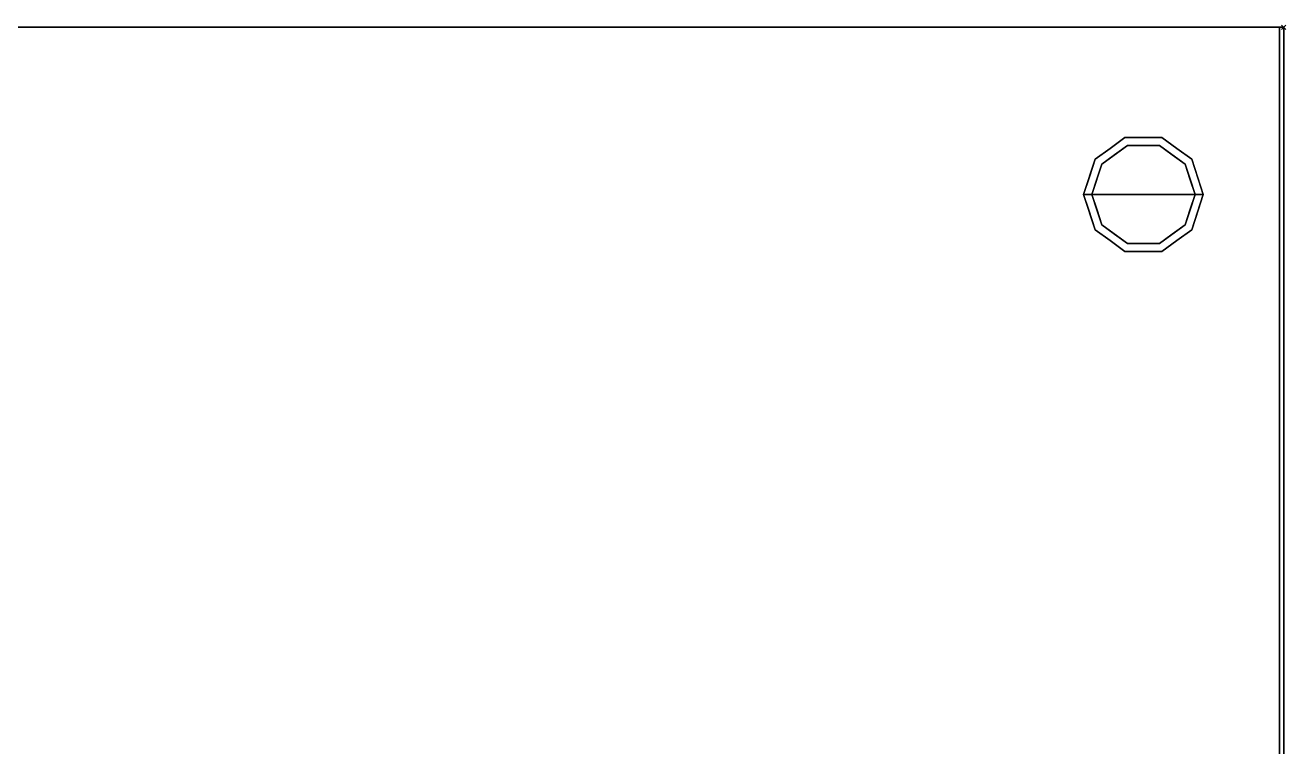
# Model space of a CAD drawing. Header units: millimetres. Extents: x -14 to 1208, y -1098 to 1.
# Drawn here: x 597 to 1208, y -349 to 1 of the extents above; entities that cross this region are included whole.
import ezdxf

# ---------------------------------------------------------------- set-up
doc = ezdxf.new("R2010")
doc.units = ezdxf.units.MM
doc.header["$PDMODE"] = 3
doc.linetypes.add('NASCOSTA', pattern=[9.525, 6.35, -3.175])
for name, color, linetype in [('IQ_200_2D', 1, 'Continuous'), ('IQ_200_3D', 1, 'Continuous'), ('IQ_204_2D', 7, 'Continuous'), ('IQ_204_3D', 7, 'Continuous'), ('IQ_INS_3D', 3, 'Continuous')]:
    doc.layers.add(name, color=color, linetype=linetype)

msp = doc.modelspace()

# ---------------------------------------------------------------- linework, layer by layer
at = {"layer": 'IQ_200_2D'}
msp.add_lwpolyline([(0, 0), (1207, 0), (1207, -700), (0, -700)], close=True, dxfattribs=at)
at = {"layer": 'IQ_200_3D'}
for points in [[(1207, -700, 850), (0, -700, 850), (0, 0, 850), (1207, 0, 850)], [(1207, 0, 900), (0, 0, 900), (0, -700, 900), (1207, -700, 900)], [(1207, 0, 900), (0, 0, 900), (0, 0, 850), (1207, 0, 850)], [(1205, -645, 150), (2, -645, 150), (2, 0, 150), (1205, 0, 150)], [(1205, 0, 150), (2, 0, 150), (2, 0, 850), (1205, 0, 850)], [(1207, -700, 850), (1207, 0, 850), (1207, 0, 900), (1207, -700, 900)]]:
    msp.add_3dface(points, dxfattribs=at)
for points, invisible_edges in [([(1205, -645, 198), (1205, 0, 850), (1205, -695, 850), (1205, -695, 198)], 1), ([(1205, 0, 150), (1205, 0, 850), (1205, -645, 198), (1205, -645, 150)], 2)]:
    msp.add_3dface(points, dxfattribs=dict(at, invisible_edges=invisible_edges))
at = {"layer": 'IQ_204_2D', "color": 7, "linetype": 'NASCOSTA', "ltscale": 10}
msp.add_lwpolyline([(2, 0), (1205, 0), (1205, -645), (2, -645)], close=True, dxfattribs=at)
at = {"layer": 'IQ_204_3D'}
for points, invisible_edges in [([(1115.54, -63.95, 25), (1130.04, -53.42, 25), (1131.27, -57.22, 25), (1118.77, -66.31, 25)], 10), ([(1122.79, -58.69, 150), (1130.04, -53.42, 150), (1130.04, -53.42, 25), (1122.79, -58.69, 25)], 10), ([(1139, -53.42, 25), (1130.04, -53.42, 25), (1130.04, -53.42, 150), (1139, -53.42, 150)], 10), ([(1130.04, -53.42, 25), (1147.96, -53.42, 25), (1146.73, -57.22, 25), (1131.27, -57.22, 25)], 10), ([(1147.96, -53.42, 25), (1139, -53.42, 25), (1139, -53.42, 150), (1147.96, -53.42, 150)], 10), ([(1146.73, -57.22, 25), (1147.96, -53.42, 25), (1162.46, -63.95, 25), (1159.23, -66.31, 25)], 5), ([(1147.96, -53.42, 150), (1155.21, -58.69, 150), (1155.21, -58.69, 25), (1147.96, -53.42, 25)], 10), ([(1131.27, -57.22), (1139, -81), (1114, -81), (1118.77, -66.31)], 1), ([(1115.54, -63.95, 150), (1122.79, -58.69, 150), (1122.79, -58.69, 25), (1115.54, -63.95, 25)], 10), ([(1125.02, -61.76), (1125.02, -61.76, 25), (1131.27, -57.22, 25), (1131.27, -57.22)], 5), ([(1131.27, -57.22), (1131.27, -57.22, 25), (1139, -57.22, 25), (1139, -57.22)], 5), ([(1139, -81), (1139, -81), (1131.27, -57.22), (1146.73, -57.22)], 11), ([(1139, -57.22), (1139, -57.22, 25), (1146.73, -57.22, 25), (1146.73, -57.22)], 5), ([(1164, -81), (1139, -81), (1146.73, -57.22), (1159.23, -66.31)], 2), ([(1152.98, -61.76), (1146.73, -57.22), (1146.73, -57.22, 25), (1152.98, -61.76, 25)], 10), ([(1162.46, -63.95, 25), (1155.21, -58.69, 25), (1155.21, -58.69, 150), (1162.46, -63.95, 150)], 10), ([(1110, -81, 25), (1115.54, -63.95, 25), (1118.77, -66.31, 25), (1114, -81, 25)], 2), ([(1115.54, -63.95, 25), (1112.77, -72.48, 25), (1112.77, -72.48, 150), (1115.54, -63.95, 150)], 10), ([(1116.39, -73.65), (1116.39, -73.65, 25), (1118.77, -66.31, 25), (1118.77, -66.31)], 5), ([(1118.77, -66.31), (1118.77, -66.31, 25), (1125.02, -61.76, 25), (1125.02, -61.76)], 5), ([(1159.23, -66.31), (1152.98, -61.76), (1152.98, -61.76, 25), (1159.23, -66.31, 25)], 10), ([(1159.23, -66.31, 25), (1162.46, -63.95, 25), (1168, -81, 25), (1164, -81, 25)], 1), ([(1161.68, -73.87), (1161.68, -73.87), (1159.23, -66.31), (1161.61, -73.65, 25)], 13), ([(1159.23, -66.31, 25), (1159.23, -66.31, 25), (1161.61, -73.65, 25), (1159.23, -66.31)], 13), ([(1162.46, -63.95, 25), (1162.46, -63.95, 25), (1162.46, -63.95, 150), (1164.07, -68.92, 25)], 6), ([(1165.23, -72.48, 150), (1165.23, -72.48, 150), (1164.07, -68.92, 25), (1162.46, -63.95, 150)], 6), ([(1112.77, -72.48, 150), (1112.77, -72.48, 25), (1110, -81, 25), (1110, -81, 150)], 1), ([(1165.23, -72.48, 150), (1165.23, -72.48, 150), (1165.69, -73.88, 25), (1164.07, -68.92, 25)], 11), ([(1165.23, -72.48, 150), (1165.23, -72.48, 150), (1168, -81, 150), (1165.69, -73.88, 25)], 13), ([(1114, -81), (1114, -81, 25), (1116.39, -73.65, 25), (1116.39, -73.65)], 4), ([(1161.61, -73.65, 25), (1161.61, -73.65, 25), (1164, -81, 25), (1161.68, -73.87)], 13), ([(1164, -81, 25), (1164, -81, 25), (1164, -81), (1161.68, -73.87)], 9), ([(1168, -81, 150), (1168, -81, 150), (1168, -81, 25), (1165.69, -73.88, 25)], 9), ([(1110, -81, 150), (1110, -81, 150), (1110, -81, 25), (1112.31, -88.12, 25)], 9), ([(1112.77, -89.52, 150), (1112.77, -89.52, 150), (1110, -81, 150), (1112.31, -88.12, 25)], 13), ([(1110, -81, 25), (1114, -81, 25), (1118.77, -95.69, 25), (1115.54, -98.05, 25)], 4), ([(1116.39, -88.35, 25), (1116.39, -88.35, 25), (1114, -81, 25), (1116.32, -88.13)], 13), ([(1114, -81, 25), (1114, -81, 25), (1114, -81), (1116.32, -88.13)], 9), ([(1114, -81), (1139, -81), (1131.27, -104.78), (1118.77, -95.69)], 2), ([(1131.27, -104.78), (1131.27, -104.78), (1139, -81), (1146.73, -104.78)], 6), ([(1146.73, -104.78), (1139, -81), (1164, -81), (1159.23, -95.69)], 1), ([(1159.23, -95.69, 25), (1164, -81, 25), (1168, -81, 25), (1162.46, -98.05, 25)], 8), ([(1164, -81, 25), (1164, -81, 25), (1161.61, -88.35, 25), (1161.68, -88.13)], 13), ([(1161.68, -88.13), (1161.68, -88.13), (1164, -81), (1164, -81, 25)], 9), ([(1165.23, -89.52, 25), (1165.23, -89.52, 25), (1168, -81, 25), (1165.69, -88.12, 150)], 13), ([(1168, -81, 150), (1168, -81, 150), (1165.69, -88.12, 150), (1168, -81, 25)], 4), ([(1112.77, -89.52, 150), (1112.77, -89.52, 150), (1112.31, -88.12, 25), (1113.93, -93.08, 25)], 11), ([(1112.77, -89.52, 150), (1112.77, -89.52, 150), (1113.93, -93.08, 25), (1115.54, -98.05, 150)], 6), ([(1116.32, -88.13), (1116.32, -88.13), (1118.77, -95.69), (1116.39, -88.35, 25)], 13), ([(1118.77, -95.69, 25), (1118.77, -95.69, 25), (1116.39, -88.35, 25), (1118.77, -95.69)], 13), ([(1161.68, -88.13), (1161.68, -88.13), (1161.61, -88.35, 25), (1159.23, -95.69)], 6), ([(1159.23, -95.69), (1159.23, -95.69), (1161.61, -88.35, 25), (1159.23, -95.69, 25)], 11), ([(1165.23, -89.52, 25), (1165.23, -89.52, 25), (1164.07, -93.08, 150), (1162.46, -98.05, 25)], 6), ([(1165.23, -89.52, 25), (1165.23, -89.52, 25), (1165.69, -88.12, 150), (1164.07, -93.08, 150)], 11), ([(1115.54, -98.05, 25), (1115.54, -98.05, 25), (1115.54, -98.05, 150), (1113.93, -93.08, 25)], 6), ([(1115.54, -98.05, 25), (1118.77, -95.69, 25), (1131.27, -104.78, 25), (1130.04, -108.58, 25)], 5), ([(1118.77, -95.69, 25), (1118.77, -95.69), (1125.02, -100.24), (1125.02, -100.24, 25)], 5), ([(1146.73, -104.78, 25), (1159.23, -95.69, 25), (1162.46, -98.05, 25), (1147.96, -108.58, 25)], 10), ([(1159.23, -95.69), (1159.23, -95.69, 25), (1152.98, -100.24, 25), (1152.98, -100.24)], 5), ([(1162.46, -98.05, 150), (1162.46, -98.05, 150), (1162.46, -98.05, 25), (1164.07, -93.08, 150)], 6), ([(1122.79, -103.31, 150), (1115.54, -98.05, 150), (1115.54, -98.05, 25), (1122.79, -103.31, 25)], 10), ([(1122.79, -103.31, 25), (1130.04, -108.58, 25), (1130.04, -108.58, 150), (1122.79, -103.31, 150)], 10), ([(1125.02, -100.24, 25), (1125.02, -100.24), (1131.27, -104.78), (1131.27, -104.78, 25)], 5), ([(1146.73, -104.78, 25), (1146.73, -104.78), (1152.98, -100.24), (1152.98, -100.24, 25)], 5), ([(1147.96, -108.58, 25), (1155.21, -103.31, 25), (1155.21, -103.31, 150), (1147.96, -108.58, 150)], 10), ([(1155.21, -103.31, 25), (1162.46, -98.05, 25), (1162.46, -98.05, 150), (1155.21, -103.31, 150)], 10), ([(1130.04, -108.58, 25), (1131.27, -104.78, 25), (1146.73, -104.78, 25), (1147.96, -108.58, 25)], 5), ([(1139, -108.58, 150), (1130.04, -108.58, 150), (1130.04, -108.58, 25), (1139, -108.58, 25)], 10), ([(1131.27, -104.78), (1139, -104.78), (1146.73, -104.78, 25), (1139, -104.78, 25)], 10), ([(1139, -104.78, 25), (1139, -104.78, 25), (1131.27, -104.78, 25), (1131.27, -104.78)], 13), ([(1146.73, -104.78, 25), (1146.73, -104.78, 25), (1139, -104.78), (1146.73, -104.78)], 11), ([(1139, -108.58, 25), (1147.96, -108.58, 25), (1147.96, -108.58, 150), (1139, -108.58, 150)], 10)]:
    msp.add_3dface(points, dxfattribs=dict(at, invisible_edges=invisible_edges))
at = {"layer": 'IQ_INS_3D'}
msp.add_point((1207, 0), dxfattribs=at)

doc.saveas('drawing.dxf')
